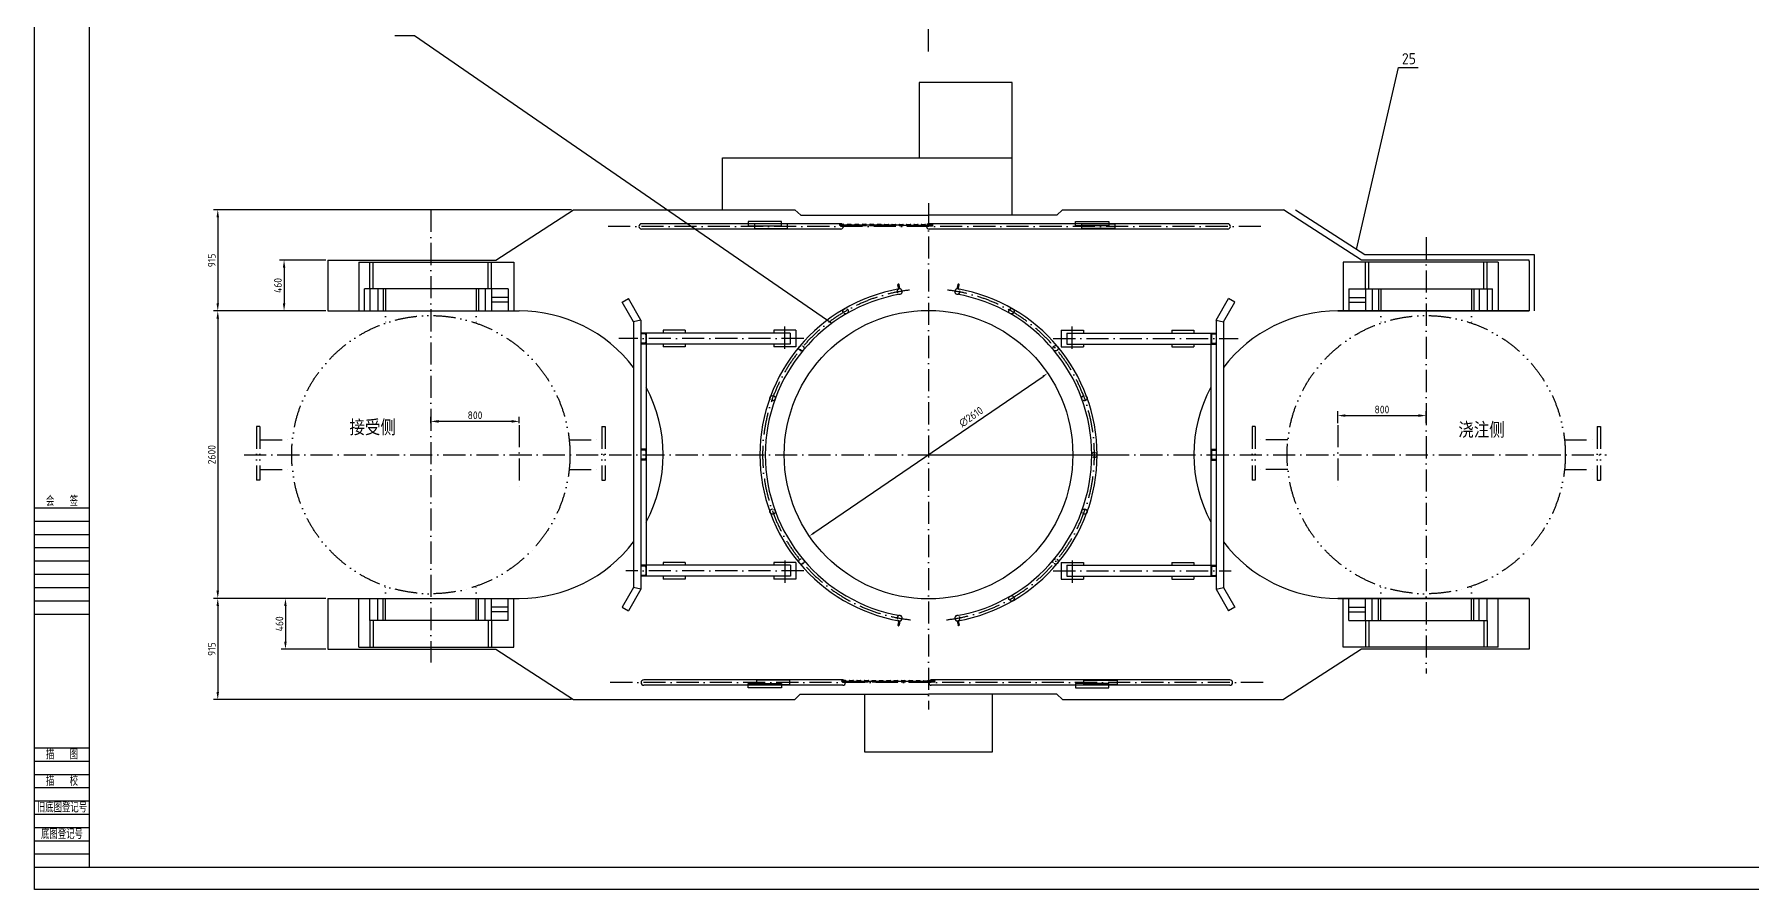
# Model space of a CAD drawing. Extents: x 3 to 23783, y 1 to 16821.
# Drawn here: x 3 to 15531, y 1 to 7736 of the extents above; entities that cross this region are included whole.
import ezdxf
from ezdxf.enums import TextEntityAlignment as Align

# ---------------------------------------------------------------- set-up
doc = ezdxf.new("R2010")
doc.units = 0
doc.header["$LTSCALE"] = 20
for name, pattern in [('GEN3A', [3.1, 2.5, -0.6]), ('GEN4A', [17.5, 10, -2.5, 0, -2.5, 0, -2.5]), ('GEN7', [15, 10, -2.5, 0, -2.5])]:
    doc.linetypes.add(name, pattern=pattern)
doc.layers.get('0').update_dxf_attribs({"linetype": 'CONTINUOUS'})
doc.layers.get('DEFPOINTS').update_dxf_attribs({"linetype": 'CONTINUOUS'})
for name, color, linetype in [('3A', 6, 'GEN3A'), ('4', 3, 'CONTINUOUS'), ('4A', 3, 'GEN4A'), ('5', 3, 'CONTINUOUS'), ('6', 2, 'CONTINUOUS'), ('7', 4, 'GEN7'), ('RAHM2', 1, 'CONTINUOUS'), ('RAHM3', 2, 'CONTINUOUS'), ('TILE1', 5, 'CONTINUOUS')]:
    doc.layers.add(name, color=color, linetype=linetype)
doc.styles.add('HZ', font='geniso', dxfattribs={"bigfont": 'hztxt'})
doc.styles.get("Standard").update_dxf_attribs({"font": 'geniso.shx', "bigfont": 'hztxt.shx'})
doc.dimstyles.new('GEN-ISO', dxfattribs={"dimscale": 20, "dimtxt": 3.5, "dimasz": 3.5, "dimexe": 2, "dimexo": 1, "dimgap": 1, "dimtad": 1, "dimzin": 9, "dimdsep": 46, "dimtxsty": 'Standard', "dimcen": 0, "dimclrd": 3, "dimclre": 3, "dimclrt": 2, "dimadec": 0, "dimazin": 0, "dimtp": 0.1, "dimtm": 0.1, "dimtfac": 0.71, "dimtdec": 3, "dimtmove": 0, "dimatfit": 1, "dimfxl": 0, "dimtzin": 0, "dimarcsym": 0})
doc.dimstyles.new('GEN-ISO$3', dxfattribs={"dimscale": 20, "dimtxt": 3.5, "dimasz": 2.5, "dimexe": 1, "dimexo": 1, "dimgap": 1.5, "dimtad": 1, "dimtoh": 1, "dimdsep": 46, "dimtxsty": 'Standard', "dimcen": 0, "dimclrd": 256, "dimclre": 256, "dimclrt": 2, "dimadec": 0, "dimazin": 0, "dimtp": 0.1, "dimtm": 0.1, "dimtfac": 0.71, "dimtdec": 3, "dimtofl": 0, "dimtmove": 0, "dimatfit": 0, "dimfxl": 0, "dimtzin": 0, "dimarcsym": 0})

# ---------------------------------------------------------------- blocks, each defined once
blk = doc.blocks.new('GB-A0')
blk.add_line((25, 10), (0, 10))
blk.add_lwpolyline([(25, 10), (25, 831), (1179, 831), (1179, 10)], close=True)
at = {"layer": 'RAHM2'}
for p, q in [((25, 166.5), (0, 166.5)), ((25, 154.5), (0, 154.5)), ((25, 142.5), (0, 142.5)), ((25, 130.5), (0, 130.5)), ((25, 58), (0, 58)), ((25, 46), (0, 46)), ((25, 34), (0, 34)), ((25, 22), (0, 22)), ((25, 16), (0, 16))]:
    blk.add_line(p, q, dxfattribs=at)
at = {"layer": 'RAHM3'}
for p, q in [((25, 172.5), (0, 172.5)), ((25, 160.5), (0, 160.5)), ((25, 148.5), (0, 148.5)), ((25, 136.5), (0, 136.5)), ((25, 124.5), (0, 124.5)), ((25, 64), (0, 64)), ((25, 52), (0, 52)), ((25, 40), (0, 40)), ((25, 28), (0, 28))]:
    blk.add_line(p, q, dxfattribs=at)
at = {"layer": 'TILE1'}
blk.add_line((0, 0), (0, 841), dxfattribs=at)
blk.add_lwpolyline([(0, 841), (1189, 841), (1189, 0), (0, 0)], dxfattribs=at)
at = {"layer": 'RAHM2', "style": 'HZ', "width": 0.7}
for s, p in [('会    签', (12.5, 173.5)), ('描    图', (12.5, 59)), ('描    校', (12.5, 47)), ('旧底图登记号', (12.5, 35)), ('底图登记号', (12.5, 23))]:
    blk.add_text(s, height=4, dxfattribs=at).set_placement(p, align=Align.CENTER)
blk = doc.blocks.new('*D272')
at = {"color": 3, "linetype": 'ByBlock'}
for p, q in [((2638, 5695), (2221, 5695)), ((2261, 5625), (2261, 5305)), ((2638, 5235), (2221, 5235))]:
    blk.add_line(p, q, dxfattribs=at)
for points in [[(2250, 5625), (2273, 5625), (2261, 5695)], [(2250, 5305), (2273, 5305), (2261, 5235)]]:
    blk.add_solid(points, dxfattribs=at)
at = {"layer": 'DEFPOINTS', "color": 0, "linetype": 'ByBlock'}
for p in [(2658, 5695), (2261, 5235), (2658, 5235)]:
    blk.add_point(p, dxfattribs=at)
at = {"color": 2, "linetype": 'ByBlock', "insert": (2206, 5465), "char_height": 70, "attachment_point": 5, "rotation": 90}
blk.add_mtext('460', dxfattribs=at)
blk = doc.blocks.new('*D273')
at = {"color": 3, "linetype": 'ByBlock'}
for p, q in [((2638, 2635), (2234, 2635)), ((2274, 2565), (2274, 2245)), ((2638, 2175), (2234, 2175))]:
    blk.add_line(p, q, dxfattribs=at)
for points in [[(2262, 2565), (2285, 2565), (2274, 2635)], [(2262, 2245), (2285, 2245), (2274, 2175)]]:
    blk.add_solid(points, dxfattribs=at)
at = {"layer": 'DEFPOINTS', "color": 0, "linetype": 'ByBlock'}
for p in [(2658, 2635), (2274, 2175), (2658, 2175)]:
    blk.add_point(p, dxfattribs=at)
at = {"color": 2, "linetype": 'ByBlock', "insert": (2219, 2405), "char_height": 70, "attachment_point": 5, "rotation": 90}
blk.add_mtext('460', dxfattribs=at)
blk = doc.blocks.new('*D274')
at = {"color": 3, "linetype": 'ByBlock'}
for p, q in [((4859, 6150), (1622, 6150)), ((1662, 6080), (1662, 5305)), ((2618, 5235), (1622, 5235))]:
    blk.add_line(p, q, dxfattribs=at)
for points in [[(1650, 6080), (1673, 6080), (1662, 6150)], [(1650, 5305), (1673, 5305), (1662, 5235)]]:
    blk.add_solid(points, dxfattribs=at)
at = {"layer": 'DEFPOINTS', "color": 0, "linetype": 'ByBlock'}
for p in [(4879, 6150), (1662, 5235), (2638, 5235)]:
    blk.add_point(p, dxfattribs=at)
at = {"color": 2, "linetype": 'ByBlock', "insert": (1607, 5692), "char_height": 70, "attachment_point": 5, "rotation": 90}
blk.add_mtext('915', dxfattribs=at)
blk = doc.blocks.new('*D275')
at = {"color": 3, "linetype": 'ByBlock'}
for p, q in [((2618, 5235), (1622, 5235)), ((1662, 5165), (1662, 2705)), ((2618, 2635), (1622, 2635))]:
    blk.add_line(p, q, dxfattribs=at)
for points in [[(1650, 5165), (1673, 5165), (1662, 5235)], [(1650, 2705), (1673, 2705), (1662, 2635)]]:
    blk.add_solid(points, dxfattribs=at)
at = {"layer": 'DEFPOINTS', "color": 0, "linetype": 'ByBlock'}
for p in [(2638, 5235), (1662, 2635), (2638, 2635)]:
    blk.add_point(p, dxfattribs=at)
at = {"color": 2, "linetype": 'ByBlock', "insert": (1607, 3935), "char_height": 70, "attachment_point": 5, "rotation": 90}
blk.add_mtext('2600', dxfattribs=at)
blk = doc.blocks.new('*D276')
at = {"color": 3, "linetype": 'ByBlock'}
for p, q in [((2618, 2635), (1622, 2635)), ((1662, 2565), (1662, 1790)), ((4859, 1720), (1622, 1720))]:
    blk.add_line(p, q, dxfattribs=at)
for points in [[(1650, 2565), (1673, 2565), (1662, 2635)], [(1650, 1790), (1673, 1790), (1662, 1720)]]:
    blk.add_solid(points, dxfattribs=at)
at = {"layer": 'DEFPOINTS', "color": 0, "linetype": 'ByBlock'}
for p in [(2638, 2635), (1662, 1720), (4879, 1720)]:
    blk.add_point(p, dxfattribs=at)
at = {"color": 2, "linetype": 'ByBlock', "insert": (1607, 2177), "char_height": 70, "attachment_point": 5, "rotation": 90}
blk.add_mtext('915', dxfattribs=at)
blk = doc.blocks.new('*D277')
at = {"color": 3, "linetype": 'ByBlock'}
for p, q in [((3588, 4221), (3588, 4276)), ((4318, 4236), (3658, 4236)), ((4388, 4221), (4388, 4276))]:
    blk.add_line(p, q, dxfattribs=at)
for points in [[(3658, 4248), (3658, 4224), (3588, 4236)], [(4318, 4248), (4318, 4224), (4388, 4236)]]:
    blk.add_solid(points, dxfattribs=at)
at = {"layer": 'DEFPOINTS', "color": 0, "linetype": 'ByBlock'}
for p in [(3588, 4236), (3588, 4201), (4388, 4201)]:
    blk.add_point(p, dxfattribs=at)
at = {"color": 2, "linetype": 'ByBlock', "insert": (3988, 4291), "char_height": 70, "attachment_point": 5}
blk.add_mtext('800', dxfattribs=at)
blk = doc.blocks.new('*D278')
at = {"color": 3, "linetype": 'ByBlock'}
for p, q in [((11788, 4221), (11788, 4328)), ((11858, 4288), (12518, 4288)), ((12588, 4221), (12588, 4328))]:
    blk.add_line(p, q, dxfattribs=at)
for points in [[(11858, 4300), (11858, 4277), (11788, 4288)], [(12518, 4300), (12518, 4277), (12588, 4288)]]:
    blk.add_solid(points, dxfattribs=at)
at = {"layer": 'DEFPOINTS', "color": 0, "linetype": 'ByBlock'}
for p in [(11788, 4201), (12588, 4288), (12588, 4201)]:
    blk.add_point(p, dxfattribs=at)
at = {"color": 2, "linetype": 'ByBlock', "insert": (12188, 4343), "char_height": 70, "attachment_point": 5}
blk.add_mtext('800', dxfattribs=at)
blk = doc.blocks.new('*D279')
at = {"linetype": 'ByBlock'}
blk.add_line((7052, 3227), (9124, 4643), dxfattribs=at)
for points in [[(9119, 4650), (9129, 4636), (9165, 4671)], [(7047, 3234), (7057, 3220), (7011, 3198)]]:
    blk.add_solid(points, dxfattribs=at)
at = {"layer": 'DEFPOINTS', "color": 0, "linetype": 'ByBlock'}
for p in [(9165, 4671), (7011, 3198)]:
    blk.add_point(p, dxfattribs=at)
at = {"color": 2, "linetype": 'ByBlock', "insert": (8473, 4277), "char_height": 70, "attachment_point": 5, "rotation": 34.3568}
blk.add_mtext('∅2610', dxfattribs=at)
blk = doc.blocks.new('GENPOS14')
at = {"color": 0, "flags": 1}
for tag, p in [('1GENPOS', (0, 0)), ('2GENPOS', (0, -1.5)), ('3GENPOS', (0, -3)), ('4GENPOS', (0, -4.5)), ('5GENPOS', (0, -6)), ('6GENPOS', (0, -7.5)), ('10GENPOS', (0, -13.5)), ('11GENPOS', (0, -15)), ('12GENPOS', (0, -16.5)), ('7GENPOS', (0, -9)), ('9GENPOS', (0, -12)), ('8GENPOS', (0, -10.5)), ('13GENPOS', (0, -18)), ('14GENPOS', (0, -19.5)), ('15GENPOS', (0, -21)), ('16GENPOS', (0, -22.5)), ('17GENPOS', (0, -24)), ('18GENPOS', (0, -25.5)), ('19GENPOS', (0, -27)), ('20GENPOS', (0, -28.5)), ('21GENPOS', (0, -30)), ('22GENPOS', (0, -31.5)), ('23GENPOS', (0, -33)), ('24GENPOS', (0, -34.5)), ('25GENPOS', (0, -36)), ('26GENPOS', (0, -37.5)), ('27GENPOS', (0, -39)), ('0GENPOS', (0, -40.5)), ('GENPOS14_VISIBLE1', (0, -42)), ('GENPOS14_VISIBLE2', (0, -43.5))]:
    blk.add_attdef(tag, p, '', height=1, dxfattribs=at)

msp = doc.modelspace()

# ---------------------------------------------------------------- hatches: boundary and pattern name
h = msp.add_hatch(color=256)
h.paths.add_polyline_path([(7827.564, 5439.645), (7828.434, 5434.713, 0.000820212), (7823.508, 5433.852, 0.043660943), (7824.35, 5434.078, 0.363970234)])
h.paths.add_polyline_path([(7823.508, 5433.852, 0.052515846), (7818.676, 5432.465), (7817.716, 5437.908, 0.414213562)])
h = msp.add_hatch(color=256)
h.paths.add_polyline_path([(8348.732, 5439.645), (8347.863, 5434.713, -0.000820212), (8352.788, 5433.852, -0.043660943), (8351.946, 5434.078, -0.363970234)])
h.paths.add_polyline_path([(8352.788, 5433.852, -0.052515846), (8357.621, 5432.465), (8358.58, 5437.908, -0.414213562)])
h = msp.add_hatch(color=256)
h.paths.add_polyline_path([(7827.64, 2427.234, -1.000000197), (7817.64, 2427.234, -0.043660943), (7817.716, 2428.103), (7818.586, 2433.035, 0.000820212), (7823.508, 2432.158, -0.363970234)])
h.paths.add_polyline_path([(7828.524, 2431.809, -0.052515846), (7823.508, 2432.158, -0.363970234), (7827.64, 2427.234, -0.043660943), (7827.564, 2426.366)])
h = msp.add_hatch(color=256)
h.paths.add_polyline_path([(8358.58, 2428.103), (8357.711, 2433.035, -0.000820212), (8352.788, 2432.158, -0.043660943), (8353.656, 2432.234, -0.363970234)])
h.paths.add_polyline_path([(8353.656, 2432.234, -1.000000197), (8353.656, 2422.234, -0.363970234), (8348.732, 2426.366), (8347.772, 2431.809, 0.052515846), (8352.788, 2432.158, -0.043660943)])

# ---------------------------------------------------------------- linework, layer by layer
for p, q in [((8845.574, 7301.26), (8005.099, 7301.26)), ((8005.099, 7301.26), (8005.099, 6618.123)), ((8845.574, 6099.949), (8845.574, 7301.26)), ((6224.433, 6149.949), (6224.433, 6618.123)), ((6224.433, 6618.123), (8845.574, 6618.123)), ((4175.198, 5694.949), (4879.258, 6149.949)), ((4876.766, 6149.949), (6878.148, 6149.949)), ((6023.148, 6149.949), (6878.148, 6149.949)), ((6878.148, 6149.949), (6933.639, 6099.949)), ((6933.639, 6099.949), (8088.148, 6099.949)), ((9248.148, 6099.949), (8088.148, 6099.949)), ((9248.148, 6099.949), (8088.148, 6099.949)), ((9298.148, 6149.949), (9248.148, 6099.949)), ((9298.148, 6149.949), (11298.148, 6149.949)), ((12002.664, 5694.949), (11298.148, 6149.949)), ((11405.801, 6149.949), (12034.35, 5744.011)), ((7294.049, 6023.266), (5494.053, 6023.266)), ((7294.049, 5975.266), (5494.053, 5975.266)), ((7288.037, 6018.934), (7317.643, 6018.934)), ((7288.037, 6007.496), (7317.643, 6007.496)), ((7318.854, 6013.426), (7355.918, 6013.426)), ((7355.918, 6018.934), (7385.524, 6018.934)), ((7355.918, 6007.496), (7385.524, 6007.496)), ((7387.801, 6013.213), (7424.865, 6013.213)), ((7424.865, 6018.72), (7454.471, 6018.72)), ((7424.865, 6007.282), (7454.471, 6007.282)), ((7456.253, 6013.213), (7493.317, 6013.213)), ((7493.317, 6018.72), (7522.923, 6018.72)), ((7493.317, 6007.282), (7522.923, 6007.282)), ((7522.923, 6013.001), (7559.987, 6013.001)), ((7559.987, 6018.509), (7589.593, 6018.509)), ((7559.987, 6007.071), (7589.593, 6007.071)), ((7589.593, 6012.79), (7626.657, 6012.79)), ((7626.657, 6018.297), (7656.263, 6018.297)), ((7626.657, 6006.86), (7656.263, 6006.86)), ((7656.263, 6012.578), (7693.327, 6012.578)), ((7693.327, 6018.086), (7722.933, 6018.086)), ((7693.327, 6006.648), (7722.933, 6006.648)), ((7722.933, 6012.367), (7759.997, 6012.367)), ((7759.997, 6017.874), (7789.603, 6017.874)), ((7759.997, 6006.437), (7789.603, 6006.437)), ((7789.603, 6012.156), (7826.667, 6012.156)), ((7826.667, 6017.663), (7856.273, 6017.663)), ((7826.667, 6006.225), (7856.273, 6006.225)), ((7856.273, 6011.944), (7893.337, 6011.944)), ((7893.337, 6017.452), (7922.943, 6017.452)), ((7893.337, 6006.014), (7922.943, 6006.014)), ((7922.943, 6011.733), (7960.007, 6011.733)), ((7960.007, 6017.24), (7989.613, 6017.24)), ((7960.007, 6005.803), (7989.613, 6005.803)), ((7989.613, 6011.521), (8026.677, 6011.521)), ((8026.677, 6017.029), (8056.283, 6017.029)), ((8026.677, 6005.591), (8056.283, 6005.591)), ((8056.283, 6011.31), (8093.346, 6011.31)), ((8093.346, 6016.817), (8122.953, 6016.817)), ((8093.346, 6005.38), (8122.953, 6005.38)), ((10794.045, 6023.266), (8094.045, 6023.266)), ((10794.045, 5975.266), (8094.045, 5975.266)), ((2658.148, 5694.949), (4175.198, 5694.949)), ((2658.148, 5694.949), (2658.148, 5234.949)), ((2938.148, 5674.949), (4338.148, 5674.949)), ((2938.148, 5674.949), (2938.148, 5234.949)), ((3038.148, 5434.949), (3038.148, 5674.949)), ((3068.148, 5434.949), (3068.148, 5674.949)), ((4108.148, 5434.949), (4108.148, 5674.949)), ((4138.148, 5434.949), (4138.148, 5674.949)), ((4338.148, 5674.949), (4338.148, 5234.949)), ((13238.148, 5674.949), (11838.148, 5674.949)), ((11838.148, 5674.949), (11838.148, 5234.949)), ((13518.148, 5694.949), (12002.664, 5694.949)), ((12034.35, 5744.011), (13563.342, 5744.011)), ((12038.148, 5434.949), (12038.148, 5674.949)), ((12068.148, 5434.949), (12068.148, 5674.949)), ((13108.148, 5434.949), (13108.148, 5674.949)), ((13138.148, 5434.949), (13138.148, 5674.949)), ((13238.148, 5674.949), (13238.148, 5234.949)), ((13518.148, 5684.949), (13518.148, 5694.949)), ((13518.148, 5684.949), (13518.148, 5234.949)), ((13563.342, 5744.011), (13563.342, 5234.949)), ((4288.148, 5434.949), (2988.148, 5434.949)), ((2988.148, 5234.949), (2988.148, 5434.949)), ((3038.148, 5434.949), (3038.148, 5234.949)), ((3108.148, 5434.949), (3108.148, 5234.949)), ((3158.148, 5434.949), (3158.148, 5234.949)), ((4018.148, 5434.949), (4018.148, 5234.949)), ((4078.148, 5434.949), (4078.148, 5234.949)), ((4138.148, 5434.949), (4138.148, 5234.949)), ((4288.148, 5434.949), (4288.148, 5234.949)), ((7818.672, 5432.487), (7811.647, 5472.326)), ((7828.434, 5434.713), (7821.495, 5474.063)), ((8347.863, 5434.713), (8354.801, 5474.063)), ((8357.624, 5432.487), (8364.649, 5472.326)), ((11888.148, 5434.949), (13188.148, 5434.949)), ((11888.148, 5434.949), (11888.148, 5234.949)), ((12038.148, 5434.949), (12038.148, 5234.949)), ((12098.148, 5434.949), (12098.148, 5234.949)), ((12158.148, 5434.949), (12158.148, 5234.949)), ((13018.148, 5434.949), (13018.148, 5234.949)), ((13068.148, 5434.949), (13068.148, 5234.949)), ((13138.148, 5434.949), (13138.148, 5234.949)), ((13188.148, 5234.949), (13188.148, 5434.949)), ((4288.148, 5354.949), (4138.148, 5354.949)), ((4288.148, 5314.949), (4138.148, 5314.949)), ((5318.118, 5315.135), (5374.881, 5347.862)), ((5422.148, 5134.949), (5318.118, 5315.135)), ((5488.148, 5151.404), (5374.881, 5347.862)), ((10688.148, 5151.404), (10801.415, 5347.862)), ((10754.148, 5134.949), (10858.179, 5315.135)), ((10858.179, 5315.135), (10801.415, 5347.862)), ((11888.148, 5354.949), (12038.148, 5354.949)), ((11888.148, 5314.949), (12038.148, 5314.949)), ((2658.148, 5234.949), (4388.148, 5234.949)), ((5488.148, 5151.404), (5422.148, 5134.949)), ((5422.148, 5134.949), (5422.148, 2734.949)), ((5488.148, 5151.404), (5488.148, 2718.495)), ((10688.148, 5151.404), (10688.148, 2718.495)), ((10688.148, 5151.404), (10754.148, 5134.949)), ((10754.148, 5134.949), (10754.148, 2734.949)), ((13518.148, 5234.949), (11788.148, 5234.949)), ((11788.148, 5234.949), (13518.148, 5234.949)), ((6838.537, 5034.949), (5488.148, 5034.949)), ((5522.348, 5026.449), (5492.398, 5026.449)), ((5530.848, 5017.949), (5530.848, 4951.949)), ((5536.148, 5034.949), (5536.148, 2834.949)), ((5888.148, 5059.949), (5688.148, 5059.949)), ((5688.148, 5059.949), (5688.148, 5034.949)), ((5888.148, 5059.949), (5888.148, 5034.949)), ((6888.148, 5059.949), (6688.148, 5059.949)), ((6688.148, 5059.949), (6688.148, 5034.949)), ((6838.537, 5034.949), (6838.537, 4934.949)), ((6888.148, 5059.949), (6888.148, 5034.949)), ((6888.148, 5034.949), (6888.148, 4909.949)), ((9288.148, 5059.949), (9488.148, 5059.949)), ((9288.148, 5059.949), (9288.148, 5034.949)), ((9288.148, 5034.949), (9288.148, 4909.949)), ((9337.76, 5034.949), (10688.148, 5034.949)), ((9337.76, 5034.949), (9337.76, 4934.949)), ((9488.148, 5059.949), (9488.148, 5034.949)), ((10288.148, 5059.949), (10488.148, 5059.949)), ((10288.148, 5059.949), (10288.148, 5034.949)), ((10488.148, 5059.949), (10488.148, 5034.949)), ((10640.148, 5034.949), (10640.148, 2834.949)), ((10645.448, 5017.949), (10645.448, 4951.949)), ((10653.948, 5026.449), (10683.898, 5026.449)), ((6838.537, 4934.949), (5488.148, 4934.949)), ((5522.348, 4943.449), (5492.398, 4943.449)), ((5688.148, 4934.949), (5688.148, 4909.949)), ((5888.148, 4909.949), (5688.148, 4909.949)), ((5888.148, 4934.949), (5888.148, 4909.949)), ((6688.148, 4934.949), (6688.148, 4909.949)), ((6738.148, 4909.949), (6688.148, 4909.949)), ((6888.148, 4909.949), (6738.148, 4909.949)), ((9288.148, 4909.949), (9338.148, 4909.949)), ((9337.76, 4934.949), (10688.148, 4934.949)), ((9338.148, 4909.949), (9488.148, 4909.949)), ((9488.148, 4934.949), (9488.148, 4909.949)), ((10288.148, 4934.949), (10288.148, 4909.949)), ((10288.148, 4909.949), (10488.148, 4909.949)), ((10488.148, 4934.949), (10488.148, 4909.949)), ((10653.948, 4943.449), (10683.898, 4943.449)), ((5488.148, 3984.949), (5488.148, 3980.699)), ((5536.148, 3984.949), (5488.148, 3984.949)), ((5488.148, 3889.199), (5488.148, 3884.949)), ((5536.148, 3884.949), (5488.148, 3884.949)), ((5522.348, 3976.449), (5492.398, 3976.449)), ((5522.348, 3893.449), (5492.398, 3893.449)), ((5530.848, 3967.949), (5530.848, 3901.949)), ((5536.148, 3984.949), (5536.148, 3884.949)), ((10640.148, 3984.949), (10640.148, 3884.949)), ((10640.148, 3984.949), (10688.148, 3984.949)), ((10640.148, 3884.949), (10688.148, 3884.949)), ((10645.448, 3967.949), (10645.448, 3901.949)), ((10653.948, 3976.449), (10683.898, 3976.449)), ((10653.948, 3893.449), (10683.898, 3893.449)), ((10688.148, 3984.949), (10688.148, 3980.699)), ((10688.148, 3889.199), (10688.148, 3884.949)), ((5888.148, 2959.949), (5688.148, 2959.949)), ((5688.148, 2959.949), (5688.148, 2934.949)), ((5888.148, 2959.949), (5888.148, 2934.949)), ((6738.148, 2959.949), (6688.148, 2959.949)), ((6688.148, 2959.949), (6688.148, 2934.949)), ((6888.148, 2959.949), (6738.148, 2959.949)), ((6888.148, 2959.949), (6888.148, 2934.949)), ((9288.148, 2959.949), (9338.148, 2959.949)), ((9288.148, 2959.949), (9288.148, 2934.949)), ((9338.148, 2959.949), (9488.148, 2959.949)), ((9488.148, 2959.949), (9488.148, 2934.949)), ((10288.148, 2959.949), (10488.148, 2959.949)), ((10288.148, 2959.949), (10288.148, 2934.949)), ((10488.148, 2959.949), (10488.148, 2934.949)), ((6838.797, 2934.949), (5488.148, 2934.949)), ((6838.797, 2834.949), (5488.148, 2834.949)), ((5522.348, 2926.449), (5492.398, 2926.449)), ((5522.348, 2843.449), (5492.398, 2843.449)), ((5530.848, 2917.949), (5530.848, 2851.949)), ((5688.148, 2834.949), (5688.148, 2809.949)), ((5888.148, 2809.949), (5688.148, 2809.949)), ((5888.148, 2834.949), (5888.148, 2809.949)), ((6688.148, 2834.949), (6688.148, 2809.949)), ((6888.148, 2809.949), (6688.148, 2809.949)), ((6838.797, 2934.949), (6838.797, 2834.949)), ((6888.148, 2934.949), (6888.148, 2809.949)), ((9288.148, 2934.949), (9288.148, 2809.949)), ((9288.148, 2809.949), (9488.148, 2809.949)), ((9337.5, 2934.949), (10688.148, 2934.949)), ((9337.5, 2934.949), (9337.5, 2834.949)), ((9337.5, 2834.949), (10688.148, 2834.949)), ((9488.148, 2834.949), (9488.148, 2809.949)), ((10288.148, 2834.949), (10288.148, 2809.949)), ((10288.148, 2809.949), (10488.148, 2809.949)), ((10488.148, 2834.949), (10488.148, 2809.949)), ((10645.448, 2917.949), (10645.448, 2851.949)), ((10653.948, 2926.449), (10683.898, 2926.449)), ((10653.948, 2843.449), (10683.898, 2843.449)), ((5422.148, 2734.949), (5318.118, 2554.763)), ((5488.148, 2718.495), (5374.881, 2522.037)), ((5488.148, 2718.495), (5422.148, 2734.949)), ((10688.148, 2718.495), (10754.148, 2734.949)), ((10688.148, 2718.495), (10801.415, 2522.037)), ((10754.148, 2734.949), (10858.179, 2554.763)), ((2658.148, 2634.949), (4388.148, 2634.949)), ((2658.148, 2634.949), (2658.148, 2174.949)), ((2938.148, 2194.949), (2938.148, 2634.949)), ((3038.148, 2434.949), (3038.148, 2634.949)), ((3108.148, 2434.949), (3108.148, 2634.949)), ((3158.148, 2434.949), (3158.148, 2634.949)), ((4018.148, 2434.949), (4018.148, 2634.949)), ((4078.148, 2434.949), (4078.148, 2634.949)), ((4138.148, 2434.949), (4138.148, 2634.949)), ((4288.148, 2554.949), (4138.148, 2554.949)), ((4288.148, 2514.949), (4138.148, 2514.949)), ((4288.148, 2434.949), (4288.148, 2634.949)), ((4338.148, 2194.949), (4338.148, 2634.949)), ((5318.118, 2554.763), (5374.881, 2522.037)), ((10858.179, 2554.763), (10801.415, 2522.037)), ((13518.148, 2634.949), (11788.148, 2634.949)), ((11788.148, 2634.949), (13518.148, 2634.949)), ((11838.148, 2194.949), (11838.148, 2634.949)), ((11888.148, 2434.949), (11888.148, 2634.949)), ((11888.148, 2554.949), (12038.148, 2554.949)), ((11888.148, 2514.949), (12038.148, 2514.949)), ((12038.148, 2434.949), (12038.148, 2634.949)), ((12098.148, 2434.949), (12098.148, 2634.949)), ((12158.148, 2434.949), (12158.148, 2634.949)), ((13018.148, 2434.949), (13018.148, 2634.949)), ((13068.148, 2434.949), (13068.148, 2634.949)), ((13138.148, 2434.949), (13138.148, 2634.949)), ((13238.148, 2194.949), (13238.148, 2634.949)), ((13518.148, 2634.949), (13518.148, 2174.949)), ((4288.148, 2434.949), (3038.148, 2434.949)), ((3038.148, 2434.949), (3038.148, 2194.949)), ((3068.148, 2434.949), (3068.148, 2194.949)), ((4108.148, 2434.949), (4108.148, 2194.949)), ((4138.148, 2434.949), (4138.148, 2194.949)), ((7818.586, 2433.035), (7811.647, 2393.684)), ((7828.52, 2431.787), (7821.495, 2391.948)), ((8347.776, 2431.787), (8354.801, 2391.948)), ((8357.711, 2433.035), (8364.649, 2393.684)), ((11888.148, 2434.949), (13138.148, 2434.949)), ((12038.148, 2434.949), (12038.148, 2194.949)), ((12068.148, 2434.949), (12068.148, 2194.949)), ((13108.148, 2434.949), (13108.148, 2194.949)), ((13138.148, 2434.949), (13138.148, 2194.949)), ((2658.148, 2174.949), (4175.198, 2174.949)), ((2938.148, 2194.949), (4338.148, 2194.949)), ((4175.198, 2174.949), (4879.258, 1719.949)), ((12002.664, 2174.949), (11298.148, 1719.949)), ((13238.148, 2194.949), (11838.148, 2194.949)), ((13518.148, 2174.949), (12002.664, 2174.949)), ((7313.134, 1897.277), (5513.137, 1897.277)), ((7307.121, 1892.944), (7336.727, 1892.944)), ((7307.121, 1881.506), (7336.727, 1881.506)), ((7337.938, 1887.437), (7375.002, 1887.437)), ((7375.002, 1892.944), (7404.608, 1892.944)), ((7375.002, 1881.506), (7404.608, 1881.506)), ((7406.886, 1887.223), (7443.949, 1887.223)), ((7443.949, 1892.73), (7473.556, 1892.73)), ((7443.949, 1881.293), (7473.556, 1881.293)), ((7475.337, 1887.223), (7512.401, 1887.223)), ((7512.401, 1892.73), (7542.007, 1892.73)), ((7512.401, 1881.293), (7542.007, 1881.293)), ((7542.007, 1887.011), (7579.071, 1887.011)), ((7579.071, 1892.519), (7608.677, 1892.519)), ((7579.071, 1881.081), (7608.677, 1881.081)), ((7608.677, 1886.8), (7645.741, 1886.8)), ((7645.741, 1892.308), (7675.347, 1892.308)), ((7645.741, 1880.87), (7675.347, 1880.87)), ((7675.347, 1886.589), (7712.411, 1886.589)), ((7712.411, 1892.096), (7742.017, 1892.096)), ((7712.411, 1880.658), (7742.017, 1880.658)), ((7742.017, 1886.377), (7779.081, 1886.377)), ((7779.081, 1891.885), (7808.687, 1891.885)), ((7779.081, 1880.447), (7808.687, 1880.447)), ((7808.687, 1886.166), (7845.751, 1886.166)), ((7845.751, 1891.673), (7875.357, 1891.673)), ((7845.751, 1880.236), (7875.357, 1880.236)), ((7875.357, 1885.954), (7912.421, 1885.954)), ((7912.421, 1891.462), (7942.027, 1891.462)), ((7912.421, 1880.024), (7942.027, 1880.024)), ((7942.027, 1885.743), (7979.091, 1885.743)), ((7979.091, 1891.251), (8008.697, 1891.251)), ((7979.091, 1879.813), (8008.697, 1879.813)), ((8008.697, 1885.532), (8045.761, 1885.532)), ((8045.761, 1891.039), (8075.367, 1891.039)), ((8045.761, 1879.601), (8075.367, 1879.601)), ((8075.367, 1885.32), (8112.431, 1885.32)), ((8112.431, 1890.828), (8142.037, 1890.828)), ((8112.431, 1879.39), (8142.037, 1879.39)), ((10813.129, 1897.277), (8113.129, 1897.277)), ((4879.258, 1719.949), (6878.148, 1719.949)), ((4893.533, 1719.949), (6878.148, 1719.949)), ((7313.134, 1849.277), (5513.137, 1849.277)), ((6023.148, 1719.949), (6878.148, 1719.949)), ((6878.148, 1719.949), (6928.148, 1769.949)), ((6878.148, 1719.949), (6928.148, 1769.949)), ((6928.148, 1769.949), (8088.148, 1769.949)), ((7508.148, 1769.949), (7508.148, 1246.237)), ((9248.148, 1769.949), (8088.148, 1769.949)), ((10813.129, 1849.277), (8113.129, 1849.277)), ((8668.148, 1246.237), (8668.148, 1769.949)), ((9298.148, 1719.949), (9248.148, 1769.949)), ((9298.148, 1719.949), (11298.148, 1719.949)), ((7508.148, 1246.237), (8668.148, 1246.237))]:
    msp.add_line(p, q)
for points in [[(6758.109, 6043.255), (6458.109, 6043.255), (6458.109, 6003.255), (6758.109, 6003.255)], [(6814.01, 6021.393), (6514.01, 6021.393), (6514.01, 5981.393), (6814.01, 5981.393)], [(9418.187, 6043.255), (9718.187, 6043.255), (9718.187, 6003.255), (9418.187, 6003.255)], [(9474.088, 6021.393), (9774.088, 6021.393), (9774.088, 5981.393), (9474.088, 5981.393)], [(6758.109, 1826.643), (6458.109, 1826.643), (6458.109, 1866.643), (6758.109, 1866.643)], [(6833.094, 1895.404), (6533.094, 1895.404), (6533.094, 1855.404), (6833.094, 1855.404)], [(9418.187, 1826.643), (9718.187, 1826.643), (9718.187, 1866.643), (9418.187, 1866.643)], [(9493.172, 1895.404), (9793.172, 1895.404), (9793.172, 1855.404), (9493.172, 1855.404)]]:
    msp.add_lwpolyline(points, close=True)
for centre, radius in [((7822.64, 5438.776), 5), ((8353.656, 5438.776), 5), ((8088.148, 3934.949), 1305), ((7822.64, 2427.234), 5), ((8353.656, 2427.234), 5)]:
    msp.add_circle(centre, radius)
for centre, radius, start, end in [((5494.053, 5999.266), 24, 90, 270), ((7288.037, 6013.215), 5.719, 90, 270), ((7294.049, 5999.266), 24, 270, 90), ((7317.643, 6013.215), 5.719, 270, 90), ((7355.918, 6013.215), 5.719, 90, 270), ((7385.524, 6013.215), 5.719, 270, 90), ((7424.865, 6013.001), 5.719, 90, 270), ((7454.471, 6013.001), 5.719, 270, 90), ((7493.317, 6013.001), 5.719, 90, 270), ((7522.923, 6013.001), 5.719, 270, 90), ((7559.987, 6012.79), 5.719, 90, 270), ((7589.593, 6012.79), 5.719, 270, 90), ((7626.657, 6012.578), 5.719, 90, 270), ((7656.263, 6012.578), 5.719, 270, 90), ((7693.327, 6012.367), 5.719, 90, 270), ((7722.933, 6012.367), 5.719, 270, 90), ((7759.997, 6012.156), 5.719, 90, 270), ((7789.603, 6012.156), 5.719, 270, 90), ((7826.667, 6011.944), 5.719, 90, 270), ((7856.273, 6011.944), 5.719, 270, 90), ((7893.337, 6011.733), 5.719, 90, 270), ((7922.943, 6011.733), 5.719, 270, 90), ((7960.007, 6011.521), 5.719, 90, 270), ((7989.613, 6011.521), 5.719, 270, 90), ((8026.677, 6011.31), 5.719, 90, 270), ((8056.283, 6011.31), 5.719, 270, 90), ((8094.045, 5999.266), 24, 90, 270), ((8093.346, 6011.099), 5.719, 90, 270), ((8122.953, 6011.099), 5.719, 270, 90), ((10794.045, 5999.266), 24, 270, 90), ((7816.622, 5472.905), 5.009, 6.639245, 193.360755), ((7820.026, 5453.604), 5, 190, 10), ((8356.271, 5453.604), 5, 170, 350), ((8359.674, 5472.905), 5.009, 346.639245, 173.360755), ((8088.148, 3933.005), 1524, 100, 260), ((8088.148, 3933.005), 1476, 100, 260), ((7827.676, 5410.217), 24, 280, 100), ((8348.62, 5410.217), 24, 80, 260), ((8088.148, 3933.005), 1476, 280, 80), ((8088.148, 3933.005), 1524, 280, 80), ((4388.148, 3934.949), 1300, 37.3084014, 90), ((11788.148, 3934.949), 1300, 90, 142.6915986), ((5492.398, 5030.699), 4.25, 180, 270), ((5522.348, 5017.949), 8.5, 360, 90), ((10653.948, 5017.949), 8.5, 90, 180), ((10683.898, 5030.699), 4.25, 270, 0), ((5492.398, 4939.199), 4.25, 90, 180), ((5522.348, 4951.949), 8.5, 270, 360), ((10653.948, 4951.949), 8.5, 180, 270), ((10683.898, 4939.199), 4.25, 0, 90), ((4388.148, 3934.949), 1300, 332.015788, 27.984212), ((11788.148, 3934.949), 1300, 152.015788, 207.984212), ((5492.398, 3980.699), 4.25, 180, 270), ((5492.398, 3889.199), 4.25, 90, 180), ((5522.348, 3967.949), 8.5, 360, 90), ((5522.348, 3901.949), 8.5, 270, 360), ((10653.948, 3967.949), 8.5, 90, 180), ((10653.948, 3901.949), 8.5, 180, 270), ((10683.898, 3980.699), 4.25, 270, 0), ((10683.898, 3889.199), 4.25, 0, 90), ((4388.148, 3934.949), 1300, 270, 322.6915986), ((11788.148, 3934.949), 1300, 217.3084014, 270), ((5492.398, 2930.699), 4.25, 180, 270), ((5492.398, 2839.199), 4.25, 90, 180), ((5522.348, 2917.949), 8.5, 360, 90), ((5522.348, 2851.949), 8.5, 270, 360), ((10653.948, 2917.949), 8.5, 90, 180), ((10653.948, 2851.949), 8.5, 180, 270), ((10683.898, 2930.699), 4.25, 270, 0), ((10683.898, 2839.199), 4.25, 0, 90), ((7816.622, 2393.105), 5.009, 166.639245, 353.360755), ((7820.026, 2412.406), 5, 350, 170), ((7827.676, 2455.794), 24, 260, 80), ((8348.62, 2455.794), 24, 100, 280), ((8356.271, 2412.406), 5, 10, 190), ((8359.674, 2393.105), 5.009, 186.639245, 13.360755), ((5513.137, 1873.277), 24, 90, 270), ((7307.121, 1887.225), 5.719, 90, 270), ((7313.134, 1873.277), 24, 270, 90), ((7336.727, 1887.225), 5.719, 270, 90), ((7375.002, 1887.225), 5.719, 90, 270), ((7404.608, 1887.225), 5.719, 270, 90), ((7443.949, 1887.011), 5.719, 90, 270), ((7473.556, 1887.011), 5.719, 270, 90), ((7512.401, 1887.011), 5.719, 90, 270), ((7542.007, 1887.011), 5.719, 270, 90), ((7579.071, 1886.8), 5.719, 90, 270), ((7608.677, 1886.8), 5.719, 270, 90), ((7645.741, 1886.589), 5.719, 90, 270), ((7675.347, 1886.589), 5.719, 270, 90), ((7712.411, 1886.377), 5.719, 90, 270), ((7742.017, 1886.377), 5.719, 270, 90), ((7779.081, 1886.166), 5.719, 90, 270), ((7808.687, 1886.166), 5.719, 270, 90), ((7845.751, 1885.954), 5.719, 90, 270), ((7875.357, 1885.954), 5.719, 270, 90), ((7912.421, 1885.743), 5.719, 90, 270), ((7942.027, 1885.743), 5.719, 270, 90), ((7979.091, 1885.532), 5.719, 90, 270), ((8008.697, 1885.532), 5.719, 270, 90), ((8045.761, 1885.32), 5.719, 90, 270), ((8075.367, 1885.32), 5.719, 270, 90), ((8113.129, 1873.277), 24, 90, 270), ((8112.431, 1885.109), 5.719, 90, 270), ((8142.037, 1885.109), 5.719, 270, 90), ((10813.129, 1873.277), 24, 270, 90)]:
    msp.add_arc(centre, radius, start, end)
at = {"layer": '3A'}
for centre in [(7338.148, 5232.043), (8838.148, 5232.043), (6939.081, 4897.187), (9237.215, 4897.187), (6678.609, 4446.036), (9497.687, 4446.036), (9588.148, 3933.005), (6678.609, 3419.975), (9497.687, 3419.975), (6939.081, 2968.824), (9237.215, 2968.824), (8838.148, 2633.967)]:
    msp.add_circle(centre, 24, dxfattribs=at)
for centre, start, end in [((7827.676, 5410.217), 100, 280), ((8348.62, 5410.217), 260, 80), ((7827.676, 2455.794), 80, 260), ((8348.62, 2455.794), 280, 100)]:
    msp.add_arc(centre, 24, start, end, dxfattribs=at)
at = {"layer": '4A'}
for p, q in [((3178.148, 5434.949), (3178.148, 5126.318)), ((3998.148, 5434.949), (3998.148, 5123.034)), ((12178.148, 5434.949), (12178.148, 5121.636)), ((12998.148, 5434.949), (12998.148, 5124.283)), ((2013.148, 4188.368), (2013.148, 3703.957)), ((2043.148, 4188.368), (2013.148, 4188.368)), ((2043.148, 4188.368), (2043.148, 3703.957)), ((2043.148, 4069.949), (2337.413, 4069.949)), ((4838.884, 4069.949), (5133.148, 4069.949)), ((5133.148, 4188.368), (5133.148, 3703.957)), ((5133.148, 4188.368), (5163.148, 4188.368)), ((5163.148, 4188.368), (5163.148, 3703.957)), ((11013.148, 4188.368), (11013.148, 3703.957)), ((11043.148, 4188.368), (11013.148, 4188.368)), ((11043.148, 4188.368), (11043.148, 3703.957)), ((11337.413, 4069.949), (11043.148, 4069.949)), ((13838.884, 4069.949), (14133.148, 4069.949)), ((14133.148, 4188.368), (14133.148, 3703.957)), ((14133.148, 4188.368), (14163.148, 4188.368)), ((14163.148, 4188.368), (14163.148, 3703.957)), ((2043.148, 3799.949), (2337.413, 3799.949)), ((4838.884, 3799.949), (5133.148, 3799.949)), ((11337.413, 3799.949), (11043.148, 3799.949)), ((13838.884, 3799.949), (14133.148, 3799.949)), ((2043.148, 3703.957), (2013.148, 3703.957)), ((5133.148, 3703.957), (5163.148, 3703.957)), ((11043.148, 3703.957), (11013.148, 3703.957)), ((14133.148, 3703.957), (14163.148, 3703.957)), ((3178.148, 2434.949), (3178.148, 2749.188)), ((3998.148, 2434.949), (3998.148, 2745.445)), ((12178.148, 2434.949), (12178.148, 2744.897)), ((12998.148, 2434.949), (12998.148, 2746.754))]:
    msp.add_line(p, q, dxfattribs=at)
for centre in [(3588.148, 3934.949), (12588.148, 3934.949)]:
    msp.add_circle(centre, 1258, dxfattribs=at)
at = {"layer": '5'}
for points in [[(7215.4, 5122.659), (3439.299, 7721.427), (3261.799, 7721.427)], [(11957.353, 5791.442), (12338.501, 7436.236), (12515.182, 7436.236)]]:
    msp.add_lwpolyline(points, dxfattribs=at)
at = {"layer": '7'}
for p, q in [((8088.148, 7582.461), (8088.148, 14756.119)), ((3588.148, 6149.949), (3588.148, 2054.701)), ((8088.148, 6209.512), (8088.148, 1630.805)), ((11093.506, 5999.266), (5161.031, 5999.266)), ((12588.148, 5901.62), (12588.148, 1956.146)), ((6788.148, 4893.267), (6788.148, 5142.181)), ((9388.148, 4893.267), (9388.148, 5142.181)), ((6959.916, 4984.949), (5287.963, 4984.949)), ((9216.38, 4984.949), (10888.333, 4984.949)), ((4388.148, 4201.46), (4388.148, 3645.042)), ((11788.148, 4201.46), (11788.148, 3645.042)), ((1900.213, 3934.949), (14218.424, 3934.949)), ((8091.61, 3934.945), (9711.423, 3933.005)), ((6788.148, 2976.631), (6788.148, 2727.717)), ((9388.148, 2976.631), (9388.148, 2727.717)), ((6959.916, 2884.949), (5352.374, 2884.949)), ((9216.38, 2884.949), (10823.923, 2884.949)), ((11112.59, 1873.277), (5180.115, 1873.277))]:
    msp.add_line(p, q, dxfattribs=at)
for start, end in [(96.5807619, 263.8197104), (276.1802896, 83.4192381)]:
    msp.add_arc((8088.148, 3933.005), 1500, start, end, dxfattribs=at)
at = {"layer": 'DEFPOINTS', "color": 0, "linetype": 'ByBlock'}
for p in [(5488.148, 5151.404), (10688.148, 5151.404)]:
    msp.add_point(p, dxfattribs=at)

# ---------------------------------------------------------------- block references
at = {"xscale": 20, "yscale": 20, "zscale": 20}
msp.add_blockref('GB-A0', (3.302, 0.892), dxfattribs=at)
at = {"layer": '6', "color": 7}
ref = msp.add_blockref('GENPOS14', (12368.501, 7466.236), dxfattribs=dict(at, xscale=20, yscale=20, zscale=20))
ref.add_attrib('GENPOS14_VISIBLE1', '25', (12368.501, 7466.236), dxfattribs={"layer": '0', "color": 0, "height": 100})

# ---------------------------------------------------------------- texts
at = {"layer": '4', "char_height": 140, "attachment_point": 1}
for s, insert, width in [('接受侧', (2852.694, 4249.506), 735.45), ('浇注侧', (12878.61, 4226.946), 745.17)]:
    msp.add_mtext(s, dxfattribs=dict(at, insert=insert, width=width))

# ---------------------------------------------------------------- dimensions: what is measured, and where the dimension line sits
at = {"layer": '5'}
for base, p1, p2, override, picture, middle in [((1661.8, 5234.949), (4879.258, 6149.949), (2638.148, 5234.949), {"dimdec": 1, "dimpost": '<>', "dimtix": 1, "dimtmove": 2, "dimatfit": 3}, '*D274', (1606.8, 5692.449)), ((2261.318, 5234.949), (2658.148, 5694.949), (2658.148, 5234.949), {"dimscale": 20, "dimdec": 1, "dimpost": '<>'}, '*D272', (2206.318, 5464.949)), ((1661.8, 2634.949), (2638.148, 5234.949), (2638.148, 2634.949), {"dimdec": 1, "dimpost": '<>', "dimtix": 1, "dimtmove": 2, "dimatfit": 3}, '*D275', (1606.793, 3934.949)), ((1661.8, 1719.949), (2638.148, 2634.949), (4879.258, 1719.949), {"dimdec": 1, "dimpost": '<>', "dimtix": 1, "dimtmove": 2, "dimatfit": 3}, '*D276', (1606.8, 2177.449)), ((2273.553, 2174.949), (2658.148, 2634.949), (2658.148, 2174.949), {"dimscale": 20, "dimdec": 1, "dimpost": '<>'}, '*D273', (2218.553, 2404.949))]:
    dim = msp.add_linear_dim(base=base, p1=p1, p2=p2, angle=90, dimstyle='GEN-ISO', override=override, dxfattribs=at)
    dim.commit()
    dim.dimension.update_dxf_attribs({"geometry": picture, "text_midpoint": middle})
dim = msp.add_diameter_dim_2p(p1=(7010.819, 3198.479), p2=(9165.477, 4671.419), text='%%c<>', dimstyle='GEN-ISO$3', override={"dimscale": 20, "dimdec": 1, "dimpost": '<>', "dimsd1": 1}, dxfattribs=at)
dim.commit()
dim.dimension.update_dxf_attribs({"geometry": '*D279', "text_midpoint": (8509.519, 4223.001), "dimtype": 163})
for base, p1, p2, picture, middle in [((12588.148, 4288.484), (11788.148, 4201.46), (12588.148, 4201.46), '*D278', (12188.148, 4343.484)), ((3588.148, 4236.098), (4388.148, 4201.46), (3588.148, 4201.46), '*D277', (3988.148, 4291.098))]:
    dim = msp.add_linear_dim(base=base, p1=p1, p2=p2, dimstyle='GEN-ISO', override={"dimscale": 20, "dimdec": 1, "dimpost": '<>'}, dxfattribs=at)
    dim.commit()
    dim.dimension.update_dxf_attribs({"geometry": picture, "text_midpoint": middle})

doc.saveas('drawing.dxf')
